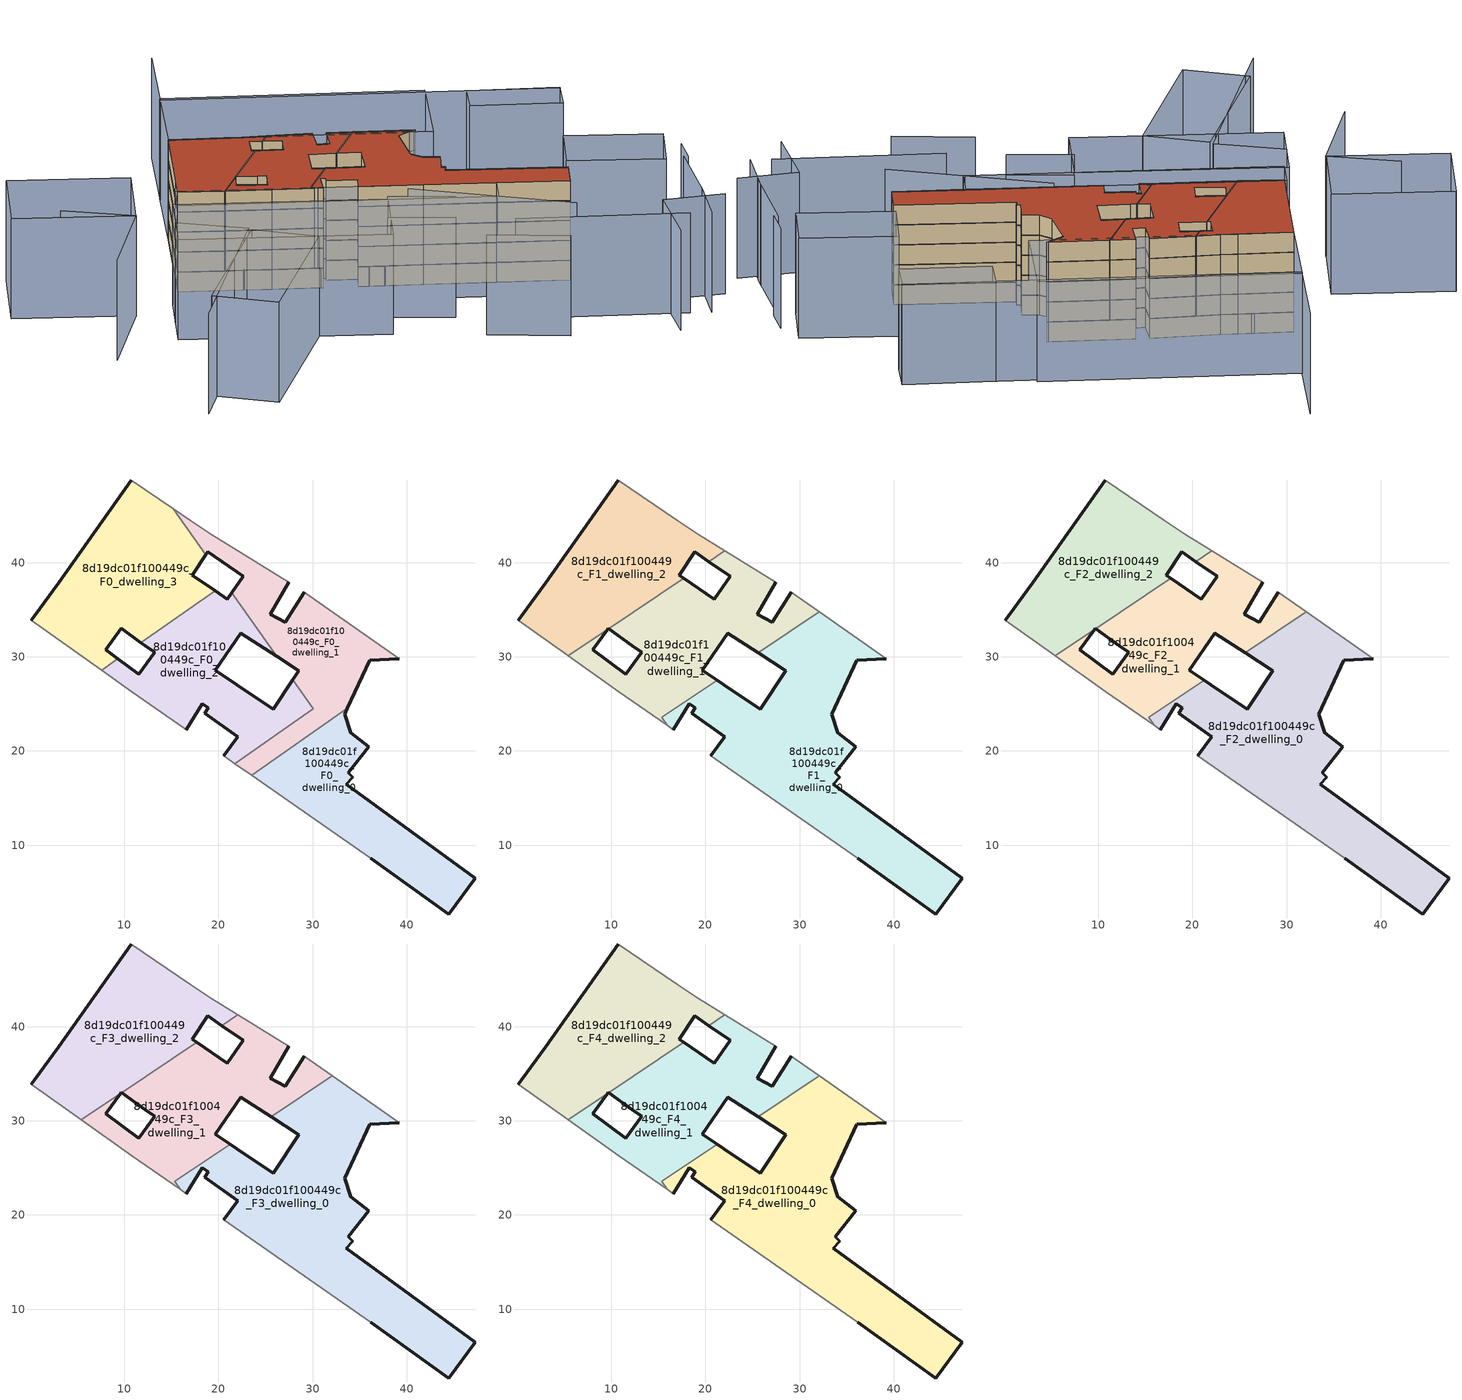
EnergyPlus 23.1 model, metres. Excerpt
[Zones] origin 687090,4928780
8d19dc01f100449c_F0_dwelling_0
 floor ground (EU_floor_Construction): 44.48,2.69 47.25,6.48 33.55,16.48 34.28,17.23 33.81,17.68 35.95,20.46 34.05,21.94 33.41,23.92 33.7,24.54 23.53,17.42 27.94,14.34 36.19,8.61 z0
 wall outside (EU_wall_Construction): 33.7,24.54 33.41,23.92 34.05,21.94 35.95,20.46 33.81,17.68 34.28,17.23 33.55,16.48 47.25,6.48 44.48,2.69 36.19,8.61 z0:3
 wall adiabatic (EU_wall_Construction): 36.19,8.61 27.94,14.34 23.53,17.42 z0:3
 wall to 8d19dc01f100449c_F0_dwelling_1 (EU_wall_Construction): 23.53,17.42 33.7,24.54 z0:3
8d19dc01f100449c_F0_dwelling_1
 floor ground (EU_floor_Construction): 33.7,24.54 36.09,29.64 39.18,29.79 29.1,36.83 27.09,33.67 25.54,34.54 27.49,37.89 19.11,43.05 17.07,44.45 15.23,45.71 18.65,40.82 18.86,41.13 22.64,38.54 21.44,36.82 26.17,30.06 28.54,28.53 27.91,27.58 30.08,24.47 21.76,18.65 23.53,17.42 z0
 wall outside (EU_wall_Construction): 39.18,29.79 36.09,29.64 33.7,24.54 / 27.91,27.58 28.54,28.53 26.17,30.06 / 21.44,36.82 22.64,38.54 18.86,41.13 18.65,40.82 / 27.49,37.89 25.54,34.54 27.09,33.67 29.1,36.83 z0:3
 wall adiabatic (EU_wall_Construction): 29.1,36.83 39.18,29.79 / 23.53,17.42 21.76,18.65 / 15.23,45.71 17.07,44.45 19.11,43.05 27.49,37.89 z0:3
 wall to 8d19dc01f100449c_F0_dwelling_2 (EU_wall_Construction): 21.76,18.65 30.08,24.47 27.91,27.58 / 26.17,30.06 21.44,36.82 z0:3
 wall to 8d19dc01f100449c_F0_dwelling_3 (EU_wall_Construction): 18.65,40.82 15.23,45.71 z0:3
8d19dc01f100449c_F0_dwelling_2
 floor ground (EU_floor_Construction): 30.08,24.47 27.91,27.58 25.81,24.43 21.94,27.01 19.67,28.56 22.35,32.51 26.17,30.06 21.44,36.82 20.96,36.13 19.66,37.02 11.78,31.51 12.23,31.18 13.23,30.5 11.54,28.16 9.31,29.79 7.59,28.59 10.82,26.29 16.36,22.42 16.58,22.26 18.27,25 18.93,24.6 18.56,24.02 22.08,21.5 20.56,19.49 21.76,18.65 z0
 wall outside (EU_wall_Construction): 26.17,30.06 22.35,32.51 19.67,28.56 21.94,27.01 25.81,24.43 27.91,27.58 / 20.56,19.49 22.08,21.5 18.56,24.02 18.93,24.6 18.27,25 16.58,22.26 / 9.31,29.79 11.54,28.16 13.23,30.5 12.23,31.18 11.78,31.51 / 19.66,37.02 20.96,36.13 21.44,36.82 z0:3
 wall adiabatic (EU_wall_Construction): 21.76,18.65 20.56,19.49 / 16.58,22.26 16.36,22.42 10.82,26.29 7.59,28.59 z0:3
 wall to 8d19dc01f100449c_F0_dwelling_3 (EU_wall_Construction): 7.59,28.59 9.31,29.79 / 11.78,31.51 19.65,37.02 z0:3
8d19dc01f100449c_F0_dwelling_3
 floor ground (EU_floor_Construction): 11.78,31.51 19.66,37.02 17.2,38.68 18.65,40.82 15.23,45.71 10.72,48.77 3.04,37.88 0.46,34.3 0.16,33.87 7.59,28.59 9.31,29.79 8.03,30.73 9.7,33.01 z0
 wall outside (EU_wall_Construction): 18.65,40.82 17.2,38.68 19.66,37.02 / 11.78,31.51 9.7,33.01 8.03,30.73 9.31,29.79 / 0.16,33.87 0.46,34.3 3.04,37.88 10.72,48.77 z0:3
 wall adiabatic (EU_wall_Construction): 10.72,48.77 15.23,45.71 / 7.59,28.59 0.16,33.87 z0:3
8d19dc01f100449c_F1_dwelling_0
 floor to 8d19dc01f100449c_F0_dwelling_0 (EU_floor_Construction): 44.48,2.69 47.25,6.48 33.55,16.48 34.28,17.23 33.81,17.68 35.95,20.46 34.05,21.94 33.41,23.92 33.7,24.54 23.53,17.42 27.94,14.34 36.19,8.61 z3
 floor to 8d19dc01f100449c_F0_dwelling_1 (EU_floor_Construction): 33.7,24.54 36.09,29.64 39.18,29.79 32.07,34.76 25.82,30.57 26.17,30.06 28.54,28.53 27.91,27.58 30.08,24.47 21.76,18.65 23.53,17.42 z3
 floor to 8d19dc01f100449c_F0_dwelling_2 (EU_floor_Construction): 26.17,30.06 25.82,30.57 25.6,30.42 z3; 30.08,24.47 27.91,27.58 25.81,24.43 21.94,27.01 21.24,27.49 15.37,23.56 15.93,22.72 16.58,22.26 18.27,25 18.93,24.6 18.56,24.02 22.08,21.5 20.56,19.49 21.76,18.65 z3
 wall outside (EU_wall_Construction): 20.56,19.49 22.08,21.5 18.56,24.02 18.93,24.6 18.27,25 16.58,22.26 / 21.24,27.49 21.94,27.01 25.81,24.43 28.54,28.53 25.6,30.42 / 39.18,29.79 36.09,29.64 33.41,23.92 34.05,21.94 35.95,20.46 33.81,17.68 34.28,17.23 33.55,16.48 47.25,6.48 44.48,2.69 36.19,8.61 z3:6
 wall adiabatic (EU_wall_Construction): 36.19,8.61 27.94,14.34 20.56,19.49 / 16.58,22.26 15.93,22.72 15.37,23.56 / 32.07,34.76 39.18,29.79 z3:6
 wall to 8d19dc01f100449c_F1_dwelling_1 (EU_wall_Construction): 15.37,23.56 21.24,27.49 / 25.6,30.42 32.07,34.76 z3:6
8d19dc01f100449c_F1_dwelling_1
 floor to 8d19dc01f100449c_F0_dwelling_1 (EU_floor_Construction): 32.07,34.76 29.1,36.83 27.09,33.67 25.53,34.54 27.49,37.89 22.04,41.25 20.35,40.11 22.63,38.54 21.44,36.82 25.82,30.57 z3
 floor to 8d19dc01f100449c_F0_dwelling_2 (EU_floor_Construction): 21.24,27.49 19.67,28.56 22.35,32.51 25.6,30.42 25.82,30.57 21.44,36.82 20.96,36.13 19.65,37.02 11.78,31.51 12.23,31.18 13.23,30.5 11.53,28.16 9.31,29.79 7.59,28.59 10.82,26.29 15.93,22.72 15.37,23.56 z3
 floor to 8d19dc01f100449c_F0_dwelling_3 (EU_floor_Construction): 19.65,37.02 17.71,38.34 9.74,32.99 11.78,31.51 z3; 9.31,29.79 8.02,30.73 9.64,32.92 5.45,30.11 7.59,28.59 z3
 wall outside (EU_wall_Construction): 25.6,30.42 22.35,32.51 19.67,28.56 21.24,27.49 / 9.64,32.92 8.03,30.73 11.54,28.16 13.23,30.5 12.23,31.18 9.74,32.99 / 17.71,38.34 20.96,36.13 22.64,38.54 20.35,40.11 / 27.49,37.89 25.54,34.54 27.09,33.67 29.1,36.83 z3:6
 wall adiabatic (EU_wall_Construction): 29.1,36.83 32.07,34.76 / 22.05,41.25 27.49,37.89 / 15.37,23.56 15.93,22.72 10.82,26.29 5.45,30.11 z3:6
 wall to 8d19dc01f100449c_F1_dwelling_2 (EU_wall_Construction): 5.45,30.11 9.64,32.92 / 9.74,32.99 17.71,38.34 / 20.35,40.11 22.04,41.25 z3:6
8d19dc01f100449c_F1_dwelling_2
 floor to 8d19dc01f100449c_F0_dwelling_1 (EU_floor_Construction): 22.04,41.25 19.11,43.05 17.07,44.45 15.23,45.71 18.65,40.82 18.86,41.13 20.35,40.11 z3
 floor to 8d19dc01f100449c_F0_dwelling_3 (EU_floor_Construction): 17.71,38.34 17.2,38.68 18.65,40.82 15.23,45.71 10.72,48.77 3.03,37.88 0.46,34.3 0.15,33.87 5.45,30.11 9.64,32.92 9.7,33.01 9.74,32.99 z3
 wall outside (EU_wall_Construction): 20.35,40.11 18.86,41.13 17.2,38.68 17.71,38.34 / 9.74,32.99 9.7,33.01 9.64,32.92 / 0.16,33.87 0.46,34.3 3.04,37.88 10.72,48.77 z3:6
 wall adiabatic (EU_wall_Construction): 10.72,48.77 17.07,44.45 19.11,43.05 22.05,41.25 / 5.45,30.11 0.16,33.87 z3:6
8d19dc01f100449c_F2_dwelling_0
 floor to 8d19dc01f100449c_F1_dwelling_0 (EU_floor_Construction): 44.48,2.69 47.25,6.48 33.55,16.48 34.28,17.23 33.81,17.68 35.95,20.46 34.05,21.94 33.41,23.92 36.09,29.64 39.18,29.79 32.07,34.76 25.6,30.42 28.54,28.53 25.81,24.43 21.94,27.01 21.24,27.49 15.37,23.56 15.93,22.72 16.58,22.26 18.27,25 18.93,24.6 18.56,24.02 22.08,21.5 20.56,19.49 27.94,14.34 36.19,8.61 z6
 wall outside (EU_wall_Construction): 20.56,19.49 22.08,21.5 18.56,24.02 18.93,24.6 18.27,25 16.58,22.26 / 21.24,27.49 21.94,27.01 25.81,24.43 28.54,28.53 25.6,30.42 / 39.18,29.79 36.09,29.64 33.41,23.92 34.05,21.94 35.95,20.46 33.81,17.68 34.28,17.23 33.55,16.48 47.25,6.48 44.48,2.69 36.19,8.61 z6:9
 wall adiabatic (EU_wall_Construction): 36.19,8.61 27.94,14.34 20.56,19.49 / 16.58,22.26 15.93,22.72 15.37,23.56 / 32.07,34.76 39.18,29.79 z6:9
 wall to 8d19dc01f100449c_F2_dwelling_1 (EU_wall_Construction): 15.37,23.56 21.24,27.49 / 25.6,30.42 32.07,34.76 z6:9
8d19dc01f100449c_F2_dwelling_1
 floor to 8d19dc01f100449c_F1_dwelling_1 (EU_floor_Construction): 25.6,30.42 32.07,34.76 29.1,36.83 27.09,33.67 25.53,34.54 27.49,37.89 22.04,41.25 20.35,40.11 22.63,38.54 20.96,36.13 17.71,38.34 9.74,32.99 12.23,31.18 13.23,30.5 11.53,28.16 8.02,30.73 9.64,32.92 5.45,30.11 10.82,26.29 15.93,22.72 15.37,23.56 21.24,27.49 19.67,28.56 22.35,32.51 z6
 wall outside (EU_wall_Construction): 25.6,30.42 22.35,32.51 19.67,28.56 21.24,27.49 / 9.64,32.92 8.03,30.73 11.54,28.16 13.23,30.5 12.23,31.18 9.74,32.99 / 17.71,38.34 20.96,36.13 22.64,38.54 20.35,40.11 / 27.49,37.89 25.54,34.54 27.09,33.67 29.1,36.83 z6:9
 wall adiabatic (EU_wall_Construction): 29.1,36.83 32.07,34.76 / 22.05,41.25 27.49,37.89 / 15.37,23.56 15.93,22.72 10.82,26.29 5.45,30.11 z6:9
 wall to 8d19dc01f100449c_F2_dwelling_2 (EU_wall_Construction): 5.45,30.11 9.64,32.92 / 9.74,32.99 17.71,38.34 / 20.35,40.11 22.04,41.25 z6:9
8d19dc01f100449c_F2_dwelling_2
 floor to 8d19dc01f100449c_F1_dwelling_2 (EU_floor_Construction): 17.71,38.34 17.2,38.68 18.86,41.13 20.35,40.11 22.04,41.25 19.11,43.05 17.07,44.45 10.72,48.77 3.03,37.88 0.46,34.3 0.15,33.87 5.45,30.11 9.64,32.92 9.7,33.01 9.74,32.99 z6
 wall outside (EU_wall_Construction): 20.35,40.11 18.86,41.13 17.2,38.68 17.71,38.34 / 9.74,32.99 9.7,33.01 9.64,32.92 / 0.16,33.87 0.46,34.3 3.04,37.88 10.72,48.77 z6:9
 wall adiabatic (EU_wall_Construction): 10.72,48.77 17.07,44.45 19.11,43.05 22.05,41.25 / 5.45,30.11 0.16,33.87 z6:9
8d19dc01f100449c_F3_dwelling_0
 floor to 8d19dc01f100449c_F2_dwelling_0 (EU_floor_Construction): 44.48,2.69 47.25,6.48 33.55,16.48 34.28,17.23 33.81,17.68 35.95,20.46 34.05,21.94 33.41,23.92 36.09,29.64 39.18,29.79 32.07,34.76 25.6,30.42 28.54,28.53 25.81,24.43 21.94,27.01 21.24,27.49 15.37,23.56 15.93,22.72 16.58,22.26 18.27,25 18.93,24.6 18.56,24.02 22.08,21.5 20.56,19.49 27.94,14.34 36.19,8.61 z9
 wall outside (EU_wall_Construction): 20.56,19.49 22.08,21.5 18.56,24.02 18.93,24.6 18.27,25 16.58,22.26 / 21.24,27.49 21.94,27.01 25.81,24.43 28.54,28.53 25.6,30.42 / 39.18,29.79 36.09,29.64 33.41,23.92 34.05,21.94 35.95,20.46 33.81,17.68 34.28,17.23 33.55,16.48 47.25,6.48 44.48,2.69 36.19,8.61 z9:12
 wall adiabatic (EU_wall_Construction): 36.19,8.61 27.94,14.34 20.56,19.49 / 16.58,22.26 15.93,22.72 15.37,23.56 / 32.07,34.76 39.18,29.79 z9:12
 wall to 8d19dc01f100449c_F3_dwelling_1 (EU_wall_Construction): 15.37,23.56 21.24,27.49 / 25.6,30.42 32.07,34.76 z9:12
8d19dc01f100449c_F3_dwelling_1
 floor to 8d19dc01f100449c_F2_dwelling_1 (EU_floor_Construction): 25.6,30.42 32.07,34.76 29.1,36.83 27.09,33.67 25.53,34.54 27.49,37.89 22.04,41.25 20.35,40.11 22.63,38.54 20.96,36.13 17.71,38.34 9.74,32.99 12.23,31.18 13.23,30.5 11.53,28.16 8.02,30.73 9.64,32.92 5.45,30.11 10.82,26.29 15.93,22.72 15.37,23.56 21.24,27.49 19.67,28.56 22.35,32.51 z9
 wall outside (EU_wall_Construction): 25.6,30.42 22.35,32.51 19.67,28.56 21.24,27.49 / 9.64,32.92 8.03,30.73 11.54,28.16 13.23,30.5 12.23,31.18 9.74,32.99 / 17.71,38.34 20.96,36.13 22.64,38.54 20.35,40.11 / 27.49,37.89 25.54,34.54 27.09,33.67 29.1,36.83 z9:12
 wall adiabatic (EU_wall_Construction): 29.1,36.83 32.07,34.76 / 22.05,41.25 27.49,37.89 / 15.37,23.56 15.93,22.72 10.82,26.29 5.45,30.11 z9:12
 wall to 8d19dc01f100449c_F3_dwelling_2 (EU_wall_Construction): 5.45,30.11 9.64,32.92 / 9.74,32.99 17.71,38.34 / 20.35,40.11 22.04,41.25 z9:12
8d19dc01f100449c_F3_dwelling_2
 floor to 8d19dc01f100449c_F2_dwelling_2 (EU_floor_Construction): 17.71,38.34 17.2,38.68 18.86,41.13 20.35,40.11 22.04,41.25 19.11,43.05 17.07,44.45 10.72,48.77 3.03,37.88 0.46,34.3 0.15,33.87 5.45,30.11 9.64,32.92 9.7,33.01 9.74,32.99 z9
 wall outside (EU_wall_Construction): 20.35,40.11 18.86,41.13 17.2,38.68 17.71,38.34 / 9.74,32.99 9.7,33.01 9.64,32.92 / 0.16,33.87 0.46,34.3 3.04,37.88 10.72,48.77 z9:12
 wall adiabatic (EU_wall_Construction): 10.72,48.77 17.07,44.45 19.11,43.05 22.05,41.25 / 5.45,30.11 0.16,33.87 z9:12
8d19dc01f100449c_F4_dwelling_0
 floor to 8d19dc01f100449c_F3_dwelling_0 (EU_floor_Construction): 44.48,2.69 47.25,6.48 33.55,16.48 34.28,17.23 33.81,17.68 35.95,20.46 34.05,21.94 33.41,23.92 36.09,29.64 39.18,29.79 32.07,34.76 25.6,30.42 28.54,28.53 25.81,24.43 21.94,27.01 21.24,27.49 15.37,23.56 15.93,22.72 16.58,22.26 18.27,25 18.93,24.6 18.56,24.02 22.08,21.5 20.56,19.49 27.94,14.34 36.19,8.61 z12
 wall outside (EU_wall_Construction): 20.56,19.49 22.08,21.5 18.56,24.02 18.93,24.6 18.27,25 16.58,22.26 / 21.24,27.49 21.94,27.01 25.81,24.43 28.54,28.53 25.6,30.42 / 39.18,29.79 36.09,29.64 33.41,23.92 34.05,21.94 35.95,20.46 33.81,17.68 34.28,17.23 33.55,16.48 47.25,6.48 44.48,2.69 36.19,8.61 z12:15
 wall adiabatic (EU_wall_Construction): 36.19,8.61 27.94,14.34 20.56,19.49 / 16.58,22.26 15.93,22.72 15.37,23.56 / 32.07,34.76 39.18,29.79 z12:15
 wall to 8d19dc01f100449c_F4_dwelling_1 (EU_wall_Construction): 15.37,23.56 21.24,27.49 / 25.6,30.42 32.07,34.76 z12:15
 roof outside (EU_roof_Construction): 39.18,29.79 36.09,29.64 33.41,23.92 34.05,21.94 35.95,20.46 33.81,17.68 34.28,17.23 33.55,16.48 47.25,6.48 44.48,2.69 36.19,8.61 27.94,14.34 20.56,19.49 22.08,21.5 18.56,24.02 18.93,24.6 18.27,25 16.58,22.26 15.93,22.72 15.37,23.56 21.24,27.49 21.94,27.01 25.81,24.43 28.54,28.53 25.6,30.42 32.07,34.76 z15
8d19dc01f100449c_F4_dwelling_1
 floor to 8d19dc01f100449c_F3_dwelling_1 (EU_floor_Construction): 25.6,30.42 32.07,34.76 29.1,36.83 27.09,33.67 25.53,34.54 27.49,37.89 22.04,41.25 20.35,40.11 22.63,38.54 20.96,36.13 17.71,38.34 9.74,32.99 12.23,31.18 13.23,30.5 11.53,28.16 8.02,30.73 9.64,32.92 5.45,30.11 10.82,26.29 15.93,22.72 15.37,23.56 21.24,27.49 19.67,28.56 22.35,32.51 z12
 wall outside (EU_wall_Construction): 25.6,30.42 22.35,32.51 19.67,28.56 21.24,27.49 / 9.64,32.92 8.03,30.73 11.54,28.16 13.23,30.5 12.23,31.18 9.74,32.99 / 17.71,38.34 20.96,36.13 22.64,38.54 20.35,40.11 / 27.49,37.89 25.54,34.54 27.09,33.67 29.1,36.83 z12:15
 wall adiabatic (EU_wall_Construction): 29.1,36.83 32.07,34.76 / 22.05,41.25 27.49,37.89 / 15.37,23.56 15.93,22.72 10.82,26.29 5.45,30.11 z12:15
 wall to 8d19dc01f100449c_F4_dwelling_2 (EU_wall_Construction): 5.45,30.11 9.64,32.92 / 9.74,32.99 17.71,38.34 / 20.35,40.11 22.04,41.25 z12:15
 roof outside (EU_roof_Construction): 29.1,36.83 32.07,34.76 25.6,30.42 22.35,32.51 19.67,28.56 21.24,27.49 15.37,23.56 15.93,22.72 10.82,26.29 5.45,30.11 9.64,32.92 8.03,30.73 11.54,28.16 13.23,30.5 12.23,31.18 9.74,32.99 17.71,38.34 20.96,36.13 22.64,38.54 20.35,40.11 22.05,41.25 27.49,37.89 25.54,34.54 27.09,33.67 z15
8d19dc01f100449c_F4_dwelling_2
 floor to 8d19dc01f100449c_F3_dwelling_2 (EU_floor_Construction): 17.71,38.34 17.2,38.68 18.86,41.13 20.35,40.11 22.04,41.25 19.11,43.05 17.07,44.45 10.72,48.77 3.03,37.88 0.46,34.3 0.15,33.87 5.45,30.11 9.64,32.92 9.7,33.01 9.74,32.99 z12
 wall outside (EU_wall_Construction): 20.35,40.11 18.86,41.13 17.2,38.68 17.71,38.34 / 9.74,32.99 9.7,33.01 9.64,32.92 / 0.16,33.87 0.46,34.3 3.04,37.88 10.72,48.77 z12:15
 wall adiabatic (EU_wall_Construction): 10.72,48.77 17.07,44.45 19.11,43.05 22.05,41.25 / 5.45,30.11 0.16,33.87 z12:15
 roof outside (EU_roof_Construction): 19.11,43.05 22.05,41.25 20.35,40.11 18.86,41.13 17.2,38.68 17.71,38.34 9.74,32.99 9.7,33.01 9.64,32.92 5.45,30.11 0.16,33.87 0.46,34.3 3.04,37.88 10.72,48.77 17.07,44.45 z15
shading: 30.28,-2.81 50.12,-16.43 / 23.7,-4.45 32.41,-12.08 / 25.41,14.61 40.29,-3.87 / 52.57,-18.16 57.05,-10.44 / 56.21,-12.04 61.93,-0.68 / 45.24,-20.3 50.08,-10.53 / 50.08,-10.53 57.99,-14.45 / -6.78,25.94 -0.19,18.11 / -0.19,18.11 -23.25,-1.27 / 62.44,-1.12 64.39,2.74 / -16.3,39.16 -9.4,31.19 / -9.4,31.19 -21.22,20.97 / 63.88,28.34 18.55,60.01 / 18.55,60.01 26.91,71.98 / -18.94,3.28 -0.17,17.4 / -0.17,17.4 5.55,9.8 / 5.55,9.8 -13.23,-4.32 / -13.23,-4.32 -18.94,3.28 / 28.76,8.42 24.22,2.84 / 24.22,2.84 16.96,8.75 / 16.96,8.75 21.5,14.33 / 21.5,14.33 28.76,8.42 / -3.11,31.03 20.97,13.68 / 20.97,13.68 13.86,3.81 / 13.86,3.81 -10.22,21.16 / -10.22,21.16 -3.11,31.03 / 59.52,0.1 48.47,8.36 / 48.47,8.36 53.61,15.24 / 53.61,15.24 64.67,6.98 / 64.67,6.98 59.52,0.1 / 33.44,4.72 -2.72,30.33 / -2.72,30.33 0.04,34.22 / 0.04,34.22 36.19,8.61 / 36.19,8.61 33.44,4.72 / -23.3,41.41 -15.51,52.04 / -15.51,52.04 -1.66,41.88 / -1.66,41.88 -9.46,31.25 / -9.46,31.25 -23.3,41.41 / 10.72,48.77 18.86,60.44 / 18.86,60.44 48.89,39.5 / 48.89,39.5 40.75,27.83 / 40.75,27.83 10.72,48.77 / 60.91,24.15 50.27,31.42 / 50.27,31.42 53.27,35.82 / 53.27,35.82 63.91,28.55 / 63.91,28.55 60.91,24.15 z0:15
[Building]
EU S2 Campaign: North Axis=0; Terrain=City; Solar Distribution=FullExterior
[Site:Location]
Bologna: Latitude=44.5; Longitude=11.25; Time Zone=1; Elevation=37
[SizingPeriod:WeatherFileDays]
AnnualSizingPeriod: Begin Month=1; Begin Day of Month=1; End Month=12; End Day of Month=31; Day of Week for Start Day=Monday; Use Weather File Daylight Saving Period=No; Use Weather File Rain and Snow Indicators=No
[MATERIAL]
EU_InternalMass_Material: Roughness=MediumRough; Thickness=0.1; Conductivity=1; Density=1800; Specific Heat=900; Thermal Absorptance=0.9; Solar Absorptance=0.7; Visible Absorptance=0.7
[MATERIAL:NOMASS] Roughness=MediumRough; Thermal Absorptance=0.9; Solar Absorptance=0.7; Visible Absorptance=0.7
Name | Thermal Resistance
EU_wall_NoMass | 0.905828
EU_roof_NoMass | 0.37593
EU_floor_NoMass | 0.67114
[CONSTRUCTION]
EU_wall_Construction: EU_wall_NoMass
EU_roof_Construction: EU_roof_NoMass
EU_floor_Construction: EU_floor_NoMass
EU_InternalMass_Construction: EU_InternalMass_Material
[ZONE] Type=1; Multiplier=1; Ceiling Height=autocalculate; Floor Area=autocalculate; Part of Total Floor Area=Yes
Name | Volume
8d19dc01f100449c_F0_dwelling_0 | 448.349
8d19dc01f100449c_F1_dwelling_0 | 886.01
8d19dc01f100449c_F2_dwelling_0; 8d19dc01f100449c_F3_dwelling_0; 8d19dc01f100449c_F4_dwelling_0 | 886.025
8d19dc01f100449c_F0_dwelling_1 | 448.318
8d19dc01f100449c_F1_dwelling_1; 8d19dc01f100449c_F2_dwelling_2; 8d19dc01f100449c_F3_dwelling_2; 8d19dc01f100449c_F4_dwelling_2 | 540.527
8d19dc01f100449c_F2_dwelling_1; 8d19dc01f100449c_F3_dwelling_1; 8d19dc01f100449c_F4_dwelling_1 | 540.537
8d19dc01f100449c_F0_dwelling_2 | 474.28
8d19dc01f100449c_F1_dwelling_2 | 540.522
8d19dc01f100449c_F0_dwelling_3 | 596.119
[INTERNALMASS] Construction=EU_InternalMass_Construction
Name | Zone or ZoneList | Surface Area
8d19dc01f100449c_F0_dwelling_0_EU_InternalMass | 8d19dc01f100449c_F0_dwelling_0 | 149.449
8d19dc01f100449c_F0_dwelling_1_EU_InternalMass | 8d19dc01f100449c_F0_dwelling_1 | 149.44
8d19dc01f100449c_F0_dwelling_2_EU_InternalMass | 8d19dc01f100449c_F0_dwelling_2 | 158.093
8d19dc01f100449c_F0_dwelling_3_EU_InternalMass | 8d19dc01f100449c_F0_dwelling_3 | 198.703
8d19dc01f100449c_F1_dwelling_0_EU_InternalMass | 8d19dc01f100449c_F1_dwelling_0 | 295.341
8d19dc01f100449c_F1_dwelling_1_EU_InternalMass | 8d19dc01f100449c_F1_dwelling_1 | 180.179
8d19dc01f100449c_F1_dwelling_2_EU_InternalMass | 8d19dc01f100449c_F1_dwelling_2 | 180.174
8d19dc01f100449c_F2_dwelling_0_EU_InternalMass | 8d19dc01f100449c_F2_dwelling_0 | 295.341
8d19dc01f100449c_F2_dwelling_1_EU_InternalMass | 8d19dc01f100449c_F2_dwelling_1 | 180.179
8d19dc01f100449c_F2_dwelling_2_EU_InternalMass | 8d19dc01f100449c_F2_dwelling_2 | 180.174
8d19dc01f100449c_F3_dwelling_0_EU_InternalMass | 8d19dc01f100449c_F3_dwelling_0 | 295.341
8d19dc01f100449c_F3_dwelling_1_EU_InternalMass | 8d19dc01f100449c_F3_dwelling_1 | 180.179
8d19dc01f100449c_F3_dwelling_2_EU_InternalMass | 8d19dc01f100449c_F3_dwelling_2 | 180.174
8d19dc01f100449c_F4_dwelling_0_EU_InternalMass | 8d19dc01f100449c_F4_dwelling_0 | 295.341
8d19dc01f100449c_F4_dwelling_1_EU_InternalMass | 8d19dc01f100449c_F4_dwelling_1 | 180.179
8d19dc01f100449c_F4_dwelling_2_EU_InternalMass | 8d19dc01f100449c_F4_dwelling_2 | 180.174
[OTHEREQUIPMENT] Fuel Type=Electricity; Design Level Calculation Method=Watts/Area; Power per Zone Floor Area=1; Fraction Latent=0; Fraction Radiant=0; Fraction Lost=0; Carbon Dioxide Generation Rate=0; EndUse Subcategory=EU_Step8_InternalGains
Name | Zone or ZoneList or Space or SpaceList | Schedule
EU_Step8_InternalGain_8d19dc01f100449c_F0_dwelling_0_f000 | 8d19dc01f100449c_F0_dwelling_0 | EU_Step8_GainSchedule_8d19dc01f100449c_F0_dwelling_0_f000
EU_Step8_InternalGain_8d19dc01f100449c_F0_dwelling_1_f000 | 8d19dc01f100449c_F0_dwelling_1 | EU_Step8_GainSchedule_8d19dc01f100449c_F0_dwelling_1_f000
EU_Step8_InternalGain_8d19dc01f100449c_F0_dwelling_2_f000 | 8d19dc01f100449c_F0_dwelling_2 | EU_Step8_GainSchedule_8d19dc01f100449c_F0_dwelling_2_f000
EU_Step8_InternalGain_8d19dc01f100449c_F0_dwelling_3_f000 | 8d19dc01f100449c_F0_dwelling_3 | EU_Step8_GainSchedule_8d19dc01f100449c_F0_dwelling_3_f000
EU_Step8_InternalGain_8d19dc01f100449c_F1_dwelling_0_f000 | 8d19dc01f100449c_F1_dwelling_0 | EU_Step8_GainSchedule_8d19dc01f100449c_F1_dwelling_0_f000
EU_Step8_InternalGain_8d19dc01f100449c_F1_dwelling_1_f000 | 8d19dc01f100449c_F1_dwelling_1 | EU_Step8_GainSchedule_8d19dc01f100449c_F1_dwelling_1_f000
EU_Step8_InternalGain_8d19dc01f100449c_F1_dwelling_2_f000 | 8d19dc01f100449c_F1_dwelling_2 | EU_Step8_GainSchedule_8d19dc01f100449c_F1_dwelling_2_f000
EU_Step8_InternalGain_8d19dc01f100449c_F2_dwelling_0_f000 | 8d19dc01f100449c_F2_dwelling_0 | EU_Step8_GainSchedule_8d19dc01f100449c_F2_dwelling_0_f000
EU_Step8_InternalGain_8d19dc01f100449c_F2_dwelling_1_f000 | 8d19dc01f100449c_F2_dwelling_1 | EU_Step8_GainSchedule_8d19dc01f100449c_F2_dwelling_1_f000
EU_Step8_InternalGain_8d19dc01f100449c_F2_dwelling_2_f000 | 8d19dc01f100449c_F2_dwelling_2 | EU_Step8_GainSchedule_8d19dc01f100449c_F2_dwelling_2_f000
EU_Step8_InternalGain_8d19dc01f100449c_F3_dwelling_0_f000 | 8d19dc01f100449c_F3_dwelling_0 | EU_Step8_GainSchedule_8d19dc01f100449c_F3_dwelling_0_f000
EU_Step8_InternalGain_8d19dc01f100449c_F3_dwelling_1_f000 | 8d19dc01f100449c_F3_dwelling_1 | EU_Step8_GainSchedule_8d19dc01f100449c_F3_dwelling_1_f000
EU_Step8_InternalGain_8d19dc01f100449c_F3_dwelling_2_f000 | 8d19dc01f100449c_F3_dwelling_2 | EU_Step8_GainSchedule_8d19dc01f100449c_F3_dwelling_2_f000
EU_Step8_InternalGain_8d19dc01f100449c_F4_dwelling_0_f000 | 8d19dc01f100449c_F4_dwelling_0 | EU_Step8_GainSchedule_8d19dc01f100449c_F4_dwelling_0_f000
EU_Step8_InternalGain_8d19dc01f100449c_F4_dwelling_1_f000 | 8d19dc01f100449c_F4_dwelling_1 | EU_Step8_GainSchedule_8d19dc01f100449c_F4_dwelling_1_f000
EU_Step8_InternalGain_8d19dc01f100449c_F4_dwelling_2_f000 | 8d19dc01f100449c_F4_dwelling_2 | EU_Step8_GainSchedule_8d19dc01f100449c_F4_dwelling_2_f000
[ZONEVENTILATION:DESIGNFLOWRATE] Schedule=EU_AlwaysOn; Design Flow Rate Calculation Method=AirChanges/Hour; Air Changes per Hour=0.73129; Ventilation Type=Natural; Fan Pressure Rise=0; Fan Total Efficiency=1; Constant Term Coefficient=1; Temperature Term Coefficient=0; Velocity Term Coefficient=0; Velocity Squared Term Coefficient=0; Minimum Indoor Temperature=-100; Maximum Indoor Temperature=100; Delta Temperature=-100; Minimum Outdoor Temperature=-100; Maximum Outdoor Temperature=100; Maximum Wind Speed=40
Name | Zone or ZoneList or Space or SpaceList
EU_ConstantAir_8d19dc01f100449c_F0_dwelling_0 | 8d19dc01f100449c_F0_dwelling_0
EU_ConstantAir_8d19dc01f100449c_F0_dwelling_1 | 8d19dc01f100449c_F0_dwelling_1
EU_ConstantAir_8d19dc01f100449c_F0_dwelling_2 | 8d19dc01f100449c_F0_dwelling_2
EU_ConstantAir_8d19dc01f100449c_F0_dwelling_3 | 8d19dc01f100449c_F0_dwelling_3
EU_ConstantAir_8d19dc01f100449c_F1_dwelling_0 | 8d19dc01f100449c_F1_dwelling_0
EU_ConstantAir_8d19dc01f100449c_F1_dwelling_1 | 8d19dc01f100449c_F1_dwelling_1
EU_ConstantAir_8d19dc01f100449c_F1_dwelling_2 | 8d19dc01f100449c_F1_dwelling_2
EU_ConstantAir_8d19dc01f100449c_F2_dwelling_0 | 8d19dc01f100449c_F2_dwelling_0
EU_ConstantAir_8d19dc01f100449c_F2_dwelling_1 | 8d19dc01f100449c_F2_dwelling_1
EU_ConstantAir_8d19dc01f100449c_F2_dwelling_2 | 8d19dc01f100449c_F2_dwelling_2
EU_ConstantAir_8d19dc01f100449c_F3_dwelling_0 | 8d19dc01f100449c_F3_dwelling_0
EU_ConstantAir_8d19dc01f100449c_F3_dwelling_1 | 8d19dc01f100449c_F3_dwelling_1
EU_ConstantAir_8d19dc01f100449c_F3_dwelling_2 | 8d19dc01f100449c_F3_dwelling_2
EU_ConstantAir_8d19dc01f100449c_F4_dwelling_0 | 8d19dc01f100449c_F4_dwelling_0
EU_ConstantAir_8d19dc01f100449c_F4_dwelling_1 | 8d19dc01f100449c_F4_dwelling_1
EU_ConstantAir_8d19dc01f100449c_F4_dwelling_2 | 8d19dc01f100449c_F4_dwelling_2
[HVACTEMPLATE:THERMOSTAT] Constant Heating Setpoint=20; Constant Cooling Setpoint=50
EU_HeatOnly_8d19dc01f100449c_F0_dwelling_0; EU_HeatOnly_8d19dc01f100449c_F0_dwelling_1; EU_HeatOnly_8d19dc01f100449c_F0_dwelling_2; EU_HeatOnly_8d19dc01f100449c_F0_dwelling_3; EU_HeatOnly_8d19dc01f100449c_F1_dwelling_0; EU_HeatOnly_8d19dc01f100449c_F1_dwelling_1; EU_HeatOnly_8d19dc01f100449c_F1_dwelling_2; EU_HeatOnly_8d19dc01f100449c_F2_dwelling_0; EU_HeatOnly_8d19dc01f100449c_F2_dwelling_1; EU_HeatOnly_8d19dc01f100449c_F2_dwelling_2; EU_HeatOnly_8d19dc01f100449c_F3_dwelling_0; EU_HeatOnly_8d19dc01f100449c_F3_dwelling_1; EU_HeatOnly_8d19dc01f100449c_F3_dwelling_2; EU_HeatOnly_8d19dc01f100449c_F4_dwelling_0; EU_HeatOnly_8d19dc01f100449c_F4_dwelling_1; EU_HeatOnly_8d19dc01f100449c_F4_dwelling_2
[HVACTEMPLATE:ZONE:IDEALLOADSAIRSYSTEM] System Availability Schedule=EU_AlwaysOn; Maximum Heating Supply Air Temperature=50; Minimum Cooling Supply Air Temperature=13; Maximum Heating Supply Air Humidity Ratio=0.0156; Minimum Cooling Supply Air Humidity Ratio=0.0077; Heating Limit=NoLimit; Cooling Limit=NoLimit; Heating Availability Schedule=EU_AlwaysOn; Cooling Availability Schedule=EU_CoolingOff; Dehumidification Control Type=ConstantSensibleHeatRatio; Cooling Sensible Heat Ratio=0.7; Dehumidification Setpoint=60; Humidification Control Type=None; Humidification Setpoint=30; Outdoor Air Method=None; Outdoor Air Flow Rate per Person=0.00944; Outdoor Air Flow Rate per Zone Floor Area=0; Outdoor Air Flow Rate per Zone=0; Demand Controlled Ventilation Type=None; Outdoor Air Economizer Type=NoEconomizer; Heat Recovery Type=None; Sensible Heat Recovery Effectiveness=0.7; Latent Heat Recovery Effectiveness=0.65
Name | Template Thermostat
8d19dc01f100449c_F0_dwelling_0 | EU_HeatOnly_8d19dc01f100449c_F0_dwelling_0
8d19dc01f100449c_F0_dwelling_1 | EU_HeatOnly_8d19dc01f100449c_F0_dwelling_1
8d19dc01f100449c_F0_dwelling_2 | EU_HeatOnly_8d19dc01f100449c_F0_dwelling_2
8d19dc01f100449c_F0_dwelling_3 | EU_HeatOnly_8d19dc01f100449c_F0_dwelling_3
8d19dc01f100449c_F1_dwelling_0 | EU_HeatOnly_8d19dc01f100449c_F1_dwelling_0
8d19dc01f100449c_F1_dwelling_1 | EU_HeatOnly_8d19dc01f100449c_F1_dwelling_1
8d19dc01f100449c_F1_dwelling_2 | EU_HeatOnly_8d19dc01f100449c_F1_dwelling_2
8d19dc01f100449c_F2_dwelling_0 | EU_HeatOnly_8d19dc01f100449c_F2_dwelling_0
8d19dc01f100449c_F2_dwelling_1 | EU_HeatOnly_8d19dc01f100449c_F2_dwelling_1
8d19dc01f100449c_F2_dwelling_2 | EU_HeatOnly_8d19dc01f100449c_F2_dwelling_2
8d19dc01f100449c_F3_dwelling_0 | EU_HeatOnly_8d19dc01f100449c_F3_dwelling_0
8d19dc01f100449c_F3_dwelling_1 | EU_HeatOnly_8d19dc01f100449c_F3_dwelling_1
8d19dc01f100449c_F3_dwelling_2 | EU_HeatOnly_8d19dc01f100449c_F3_dwelling_2
8d19dc01f100449c_F4_dwelling_0 | EU_HeatOnly_8d19dc01f100449c_F4_dwelling_0
8d19dc01f100449c_F4_dwelling_1 | EU_HeatOnly_8d19dc01f100449c_F4_dwelling_1
8d19dc01f100449c_F4_dwelling_2 | EU_HeatOnly_8d19dc01f100449c_F4_dwelling_2
[SIZING:ZONE] Zone Cooling Design Supply Air Temperature Input Method=SupplyAirTemperature; Zone Cooling Design Supply Air Temperature=13; Zone Heating Design Supply Air Temperature Input Method=SupplyAirTemperature; Zone Heating Design Supply Air Temperature=50; Zone Cooling Design Supply Air Humidity Ratio=0.008; Zone Heating Design Supply Air Humidity Ratio=0.008; Cooling Design Air Flow Method=DesignDay; Cooling Design Air Flow Rate=0; Cooling Minimum Air Flow per Zone Floor Area=0.000762; Cooling Minimum Air Flow=0; Cooling Minimum Air Flow Fraction=0.2; Heating Design Air Flow Method=DesignDay; Heating Design Air Flow Rate=0; Heating Maximum Air Flow per Zone Floor Area=0.002032; Heating Maximum Air Flow=0.141576; Heating Maximum Air Flow Fraction=0.3; Account for Dedicated Outdoor Air System=No; Dedicated Outdoor Air System Control Strategy=NeutralSupplyAir; Dedicated Outdoor Air Low Setpoint Temperature for Design=autosize; Dedicated Outdoor Air High Setpoint Temperature for Design=autosize; Zone Load Sizing Method=Sensible Load Only No Latent Load; Zone Latent Cooling Design Supply Air Humidity Ratio Input Method=HumidityRatioDifference; Zone Cooling Design Supply Air Humidity Ratio Difference=0.005; Zone Latent Heating Design Supply Air Humidity Ratio Input Method=HumidityRatioDifference; Zone Humidification Design Supply Air Humidity Ratio Difference=0.005
8d19dc01f100449c_F0_dwelling_0; 8d19dc01f100449c_F0_dwelling_1; 8d19dc01f100449c_F0_dwelling_2; 8d19dc01f100449c_F0_dwelling_3; 8d19dc01f100449c_F1_dwelling_0; 8d19dc01f100449c_F1_dwelling_1; 8d19dc01f100449c_F1_dwelling_2; 8d19dc01f100449c_F2_dwelling_0; 8d19dc01f100449c_F2_dwelling_1; 8d19dc01f100449c_F2_dwelling_2; 8d19dc01f100449c_F3_dwelling_0; 8d19dc01f100449c_F3_dwelling_1; 8d19dc01f100449c_F3_dwelling_2; 8d19dc01f100449c_F4_dwelling_0; 8d19dc01f100449c_F4_dwelling_1; 8d19dc01f100449c_F4_dwelling_2
[SCHEDULE:CONSTANT]
Name | Hourly Value
EU_AlwaysOn | 1
EU_CoolingOff | 0
[SCHEDULE:FILE] Column Number=1; Rows to Skip at Top=0; Number of Hours of Data=8760; Column Separator=Comma; Interpolate to Timestep=No; Minutes per Item=60; Adjust Schedule for Daylight Savings=Yes
Name | File
EU_Step8_GainSchedule_8d19dc01f100449c_F0_dwelling_0_f000 | ../../schedules/8d19dc01f100449c/8d19dc01f100449c_F0_dwelling_0_f000_gain.csv
EU_Step8_GainSchedule_8d19dc01f100449c_F0_dwelling_1_f000 | ../../schedules/8d19dc01f100449c/8d19dc01f100449c_F0_dwelling_1_f000_gain.csv
EU_Step8_GainSchedule_8d19dc01f100449c_F0_dwelling_2_f000 | ../../schedules/8d19dc01f100449c/8d19dc01f100449c_F0_dwelling_2_f000_gain.csv
EU_Step8_GainSchedule_8d19dc01f100449c_F0_dwelling_3_f000 | ../../schedules/8d19dc01f100449c/8d19dc01f100449c_F0_dwelling_3_f000_gain.csv
EU_Step8_GainSchedule_8d19dc01f100449c_F1_dwelling_0_f000 | ../../schedules/8d19dc01f100449c/8d19dc01f100449c_F1_dwelling_0_f000_gain.csv
EU_Step8_GainSchedule_8d19dc01f100449c_F1_dwelling_1_f000 | ../../schedules/8d19dc01f100449c/8d19dc01f100449c_F1_dwelling_1_f000_gain.csv
EU_Step8_GainSchedule_8d19dc01f100449c_F1_dwelling_2_f000 | ../../schedules/8d19dc01f100449c/8d19dc01f100449c_F1_dwelling_2_f000_gain.csv
EU_Step8_GainSchedule_8d19dc01f100449c_F2_dwelling_0_f000 | ../../schedules/8d19dc01f100449c/8d19dc01f100449c_F2_dwelling_0_f000_gain.csv
EU_Step8_GainSchedule_8d19dc01f100449c_F2_dwelling_1_f000 | ../../schedules/8d19dc01f100449c/8d19dc01f100449c_F2_dwelling_1_f000_gain.csv
EU_Step8_GainSchedule_8d19dc01f100449c_F2_dwelling_2_f000 | ../../schedules/8d19dc01f100449c/8d19dc01f100449c_F2_dwelling_2_f000_gain.csv
EU_Step8_GainSchedule_8d19dc01f100449c_F3_dwelling_0_f000 | ../../schedules/8d19dc01f100449c/8d19dc01f100449c_F3_dwelling_0_f000_gain.csv
EU_Step8_GainSchedule_8d19dc01f100449c_F3_dwelling_1_f000 | ../../schedules/8d19dc01f100449c/8d19dc01f100449c_F3_dwelling_1_f000_gain.csv
EU_Step8_GainSchedule_8d19dc01f100449c_F3_dwelling_2_f000 | ../../schedules/8d19dc01f100449c/8d19dc01f100449c_F3_dwelling_2_f000_gain.csv
EU_Step8_GainSchedule_8d19dc01f100449c_F4_dwelling_0_f000 | ../../schedules/8d19dc01f100449c/8d19dc01f100449c_F4_dwelling_0_f000_gain.csv
EU_Step8_GainSchedule_8d19dc01f100449c_F4_dwelling_1_f000 | ../../schedules/8d19dc01f100449c/8d19dc01f100449c_F4_dwelling_1_f000_gain.csv
EU_Step8_GainSchedule_8d19dc01f100449c_F4_dwelling_2_f000 | ../../schedules/8d19dc01f100449c/8d19dc01f100449c_F4_dwelling_2_f000_gain.csv
